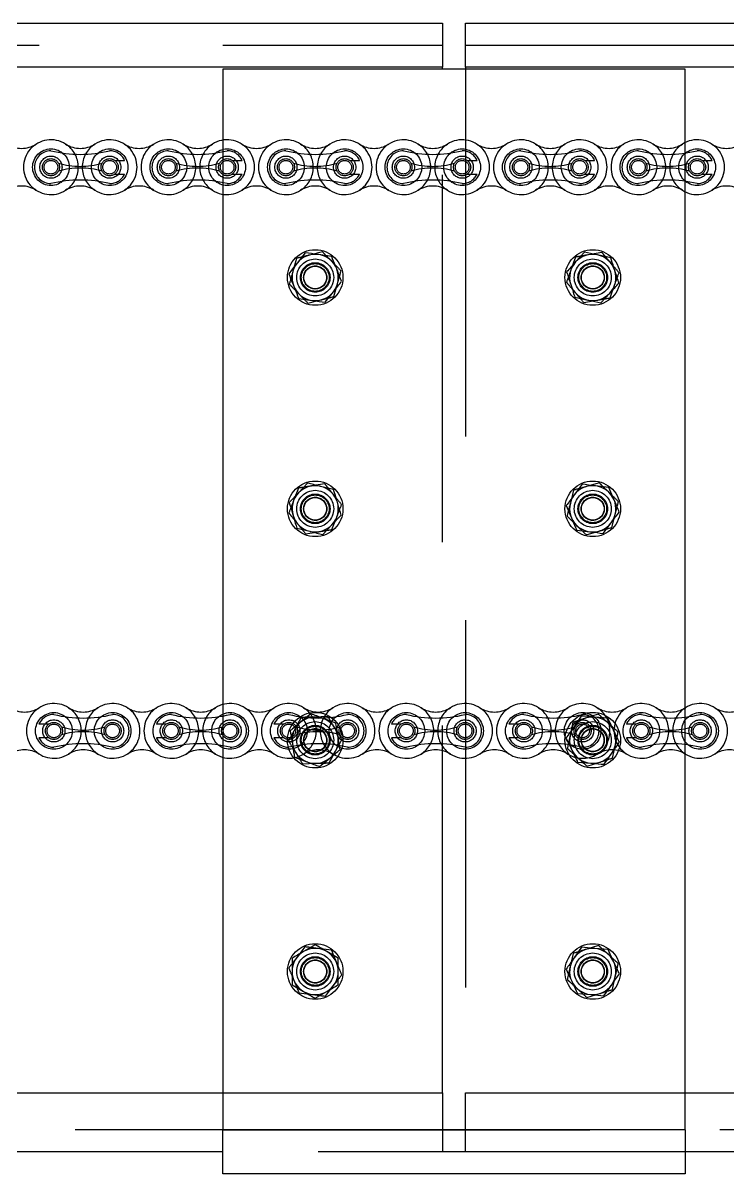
# Model space of a CAD drawing. Header units: metres. Extents: x 0 to 21025, y 0 to 14850.
# Drawn here: x 2784.9 to 2937.3, y 13037.9 to 13286.7 of the extents above; entities that cross this region are included whole.
import ezdxf

# ---------------------------------------------------------------- set-up
doc = ezdxf.new("R2010")
doc.units = ezdxf.units.M
doc.header["$LTSCALE"] = 25
doc.linetypes.add('HIDDEN2', pattern=[4.7625, 3.175, -1.5875])
doc.layers.add('SL4', color=4, linetype='Continuous')
doc.layers.add('ST1', color=7, linetype='HIDDEN2')

msp = doc.modelspace()

# ---------------------------------------------------------------- linework, layer by layer
at = {"layer": 'SL4'}
for p, q in [((2155.821, 13286.681), (2875.564, 13286.681)), ((2875.564, 13286.681), (2875.564, 13277.156)), ((2880.564, 13277.156), (2880.564, 13286.681)), ((2880.564, 13286.681), (4205.539, 13286.681)), ((2875.564, 13277.156), (2167.668, 13277.156)), ((2828.064, 13276.681), (2828.064, 13047.444)), ((2928.064, 13276.681), (2828.064, 13276.681)), ((2875.564, 13276.681), (2875.564, 13277.156)), ((2880.564, 13277.156), (2880.564, 13276.681)), ((4205.539, 13277.156), (2880.564, 13277.156)), ((2928.064, 13047.444), (2928.064, 13276.681)), ((2845.921, 13237.042), (2844.136, 13234.774)), ((2906.303, 13237.179), (2904.362, 13235.042)), ((2851.636, 13236.218), (2848.778, 13236.63)), ((2911.945, 13235.956), (2909.124, 13236.568)), ((2844.493, 13227.145), (2847.35, 13226.732)), ((2850.207, 13226.32), (2851.993, 13228.588)), ((2904.183, 13227.407), (2907.004, 13226.795)), ((2909.826, 13226.183), (2911.766, 13228.32)), ((2846.43, 13187.219), (2844.441, 13185.127)), ((2905.796, 13186.991), (2904.064, 13184.681)), ((2852.043, 13185.865), (2849.237, 13186.542)), ((2911.528, 13186.3), (2908.662, 13186.645)), ((2844.085, 13177.498), (2846.892, 13176.821)), ((2849.698, 13176.144), (2851.687, 13178.236)), ((2904.6, 13177.062), (2907.466, 13176.717)), ((2910.332, 13176.372), (2912.064, 13178.681)), ((2847.149, 13137.382), (2844.909, 13135.56)), ((2852.543, 13135.324), (2849.846, 13136.353)), ((2905.582, 13136.894), (2903.945, 13134.516)), ((2911.337, 13136.437), (2908.46, 13136.666)), ((2843.585, 13128.038), (2846.282, 13127.009)), ((2848.98, 13125.981), (2851.219, 13127.802)), ((2910.547, 13126.469), (2912.183, 13128.847)), ((2904.791, 13126.925), (2907.669, 13126.697)), ((2848.064, 13087.455), (2845.564, 13086.011)), ((2853.064, 13084.568), (2850.564, 13086.011)), ((2905.633, 13086.918), (2903.973, 13084.556)), ((2911.383, 13086.405), (2908.508, 13086.661)), ((2843.064, 13078.794), (2845.564, 13077.351)), ((2910.496, 13076.445), (2912.155, 13078.807)), ((2848.064, 13075.908), (2850.564, 13077.351)), ((2904.745, 13076.957), (2907.62, 13076.701)), ((1925.564, 13055.444), (2828.064, 13055.444)), ((2928.064, 13055.444), (4158.039, 13055.444)), ((2928.064, 13047.444), (2828.064, 13047.444)), ((2828.064, 13037.919), (2828.064, 13047.444)), ((2928.064, 13047.444), (2928.064, 13037.919)), ((2828.064, 13042.681), (2124.552, 13042.681)), ((4158.039, 13042.681), (2928.064, 13042.681)), ((2928.064, 13037.919), (2828.064, 13037.919))]:
    msp.add_line(p, q, dxfattribs=at)
for centre, start, end in [((2848.064, 13231.681), 81.78679, 141.78679), ((2908.064, 13231.681), 77.76344, 137.76344), ((2848.064, 13231.681), 141.78679, 201.78679), ((2848.064, 13231.681), 21.78679, 81.78679), ((2908.064, 13231.681), 137.76344, 197.76344), ((2908.064, 13231.681), 17.76344, 77.76344), ((2848.064, 13231.681), 321.78679, 21.78679), ((2908.064, 13231.681), 317.76344, 17.76344), ((2848.064, 13231.681), 201.78679, 261.78679), ((2908.064, 13231.681), 197.76344, 257.76344), ((2848.064, 13231.681), 261.78679, 321.78679), ((2908.064, 13231.681), 257.76344, 317.76344), ((2848.064, 13181.681), 136.43836, 196.43836), ((2848.064, 13181.681), 76.43836, 136.43836), ((2848.064, 13181.681), 16.43836, 76.43836), ((2908.064, 13181.681), 143.1301, 203.1301), ((2908.064, 13181.681), 83.1301, 143.1301), ((2908.064, 13181.681), 23.1301, 83.1301), ((2848.064, 13181.681), 316.43836, 16.43836), ((2908.064, 13181.681), 323.1301, 23.1301), ((2848.064, 13181.681), 196.43836, 256.43836), ((2908.064, 13181.681), 203.1301, 263.1301), ((2848.064, 13181.681), 256.43836, 316.43836), ((2908.064, 13181.681), 263.1301, 323.1301), ((2848.064, 13131.681), 129.1229, 189.1229), ((2848.064, 13131.681), 69.1229, 129.1229), ((2848.064, 13131.681), 9.1229, 69.1229), ((2908.064, 13131.681), 85.46481, 145.46481), ((2908.064, 13131.681), 25.46481, 85.46481), ((2848.064, 13131.681), 309.1229, 9.1229), ((2908.064, 13131.681), 145.46481, 205.46481), ((2908.064, 13131.681), 325.46481, 25.46481), ((2848.064, 13131.681), 189.1229, 249.1229), ((2848.064, 13131.681), 249.1229, 309.1229), ((2908.064, 13131.681), 205.46481, 265.46481), ((2908.064, 13131.681), 265.46481, 325.46481), ((2848.064, 13081.681), 120, 180), ((2848.064, 13081.681), 60, 120), ((2848.064, 13081.681), 0, 60), ((2908.064, 13081.681), 84.90744, 144.90744), ((2908.064, 13081.681), 24.90744, 84.90744), ((2908.064, 13081.681), 144.90744, 204.90744), ((2908.064, 13081.681), 324.90744, 24.90744), ((2848.064, 13081.681), 180, 240), ((2848.064, 13081.681), 300, 0), ((2908.064, 13081.681), 204.90744, 264.90744), ((2908.064, 13081.681), 264.90744, 324.90744), ((2848.064, 13081.681), 240, 300)]:
    msp.add_arc(centre, 5, start, end, dxfattribs=at)
for points, knots in [([(2848.778, 13236.63), (2848.711, 13236.64), (2847.746, 13236.779), (2846.8, 13236.915), (2845.921, 13237.042)], [0, 0, 0, 0, 0.07020058, 1, 1, 1, 1]), ([(2909.124, 13236.568), (2909.057, 13236.582), (2908.104, 13236.789), (2907.171, 13236.991), (2906.303, 13237.179)], [0, 0, 0, 0, 0.07020058, 1, 1, 1, 1]), ([(2844.136, 13234.774), (2844.093, 13234.72), (2843.49, 13233.954), (2842.899, 13233.204), (2842.35, 13232.506)], [0, 0, 0, 0, 0.0702006, 1, 1, 1, 1]), ([(2852.707, 13233.537), (2852.623, 13233.747), (2852.26, 13234.654), (2851.907, 13235.538), (2851.636, 13236.218)], [0, 0, 0, 0, 0.2318493, 1, 1, 1, 1]), ([(2904.362, 13235.042), (2904.316, 13234.991), (2903.661, 13234.27), (2903.019, 13233.562), (2902.422, 13232.905)], [0, 0, 0, 0, 0.0702006, 1, 1, 1, 1]), ([(2912.826, 13233.207), (2912.757, 13233.422), (2912.459, 13234.353), (2912.168, 13235.259), (2911.945, 13235.956)], [0, 0, 0, 0, 0.2318493, 1, 1, 1, 1]), ([(2842.35, 13232.506), (2842.621, 13231.827), (2842.975, 13230.943), (2843.337, 13230.036), (2843.421, 13229.825)], [0, 0, 0, 0, 0.76815073, 1, 1, 1, 1]), ([(2853.778, 13230.856), (2853.705, 13231.041), (2853.356, 13231.913), (2852.993, 13232.821), (2852.707, 13233.537)], [0, 0, 0, 0, 0.2110008, 1, 1, 1, 1]), ([(2902.422, 13232.905), (2902.645, 13232.208), (2902.935, 13231.302), (2903.233, 13230.371), (2903.303, 13230.156)], [0, 0, 0, 0, 0.7681507, 1, 1, 1, 1]), ([(2913.706, 13230.458), (2913.646, 13230.646), (2913.359, 13231.542), (2913.061, 13232.472), (2912.826, 13233.207)], [0, 0, 0, 0, 0.2110008, 1, 1, 1, 1]), ([(2843.421, 13229.825), (2843.708, 13229.109), (2844.07, 13228.202), (2844.419, 13227.329), (2844.493, 13227.145)], [0, 0, 0, 0, 0.7889992, 1, 1, 1, 1]), ([(2851.993, 13228.588), (2852.035, 13228.642), (2852.638, 13229.408), (2853.229, 13230.159), (2853.778, 13230.856)], [0, 0, 0, 0, 0.0702006, 1, 1, 1, 1]), ([(2903.303, 13230.156), (2903.538, 13229.421), (2903.836, 13228.491), (2904.123, 13227.596), (2904.183, 13227.407)], [0, 0, 0, 0, 0.78899924, 1, 1, 1, 1]), ([(2911.766, 13228.32), (2911.812, 13228.371), (2912.467, 13229.093), (2913.109, 13229.8), (2913.706, 13230.458)], [0, 0, 0, 0, 0.07020058, 1, 1, 1, 1]), ([(2847.35, 13226.732), (2847.418, 13226.723), (2848.382, 13226.583), (2849.328, 13226.447), (2850.207, 13226.32)], [0, 0, 0, 0, 0.0702006, 1, 1, 1, 1]), ([(2907.004, 13226.795), (2907.071, 13226.78), (2908.024, 13226.574), (2908.958, 13226.371), (2909.826, 13226.183)], [0, 0, 0, 0, 0.0702006, 1, 1, 1, 1]), ([(2849.237, 13186.542), (2849.17, 13186.558), (2848.222, 13186.786), (2847.294, 13187.01), (2846.43, 13187.219)], [0, 0, 0, 0, 0.0702006, 1, 1, 1, 1]), ([(2908.662, 13186.645), (2908.594, 13186.653), (2907.626, 13186.77), (2906.678, 13186.884), (2905.796, 13186.991)], [0, 0, 0, 0, 0.0702006, 1, 1, 1, 1]), ([(2844.441, 13185.127), (2844.394, 13185.077), (2843.722, 13184.371), (2843.064, 13183.679), (2842.452, 13183.035)], [0, 0, 0, 0, 0.0702006, 1, 1, 1, 1]), ([(2852.86, 13183.096), (2852.796, 13183.313), (2852.519, 13184.25), (2852.25, 13185.163), (2852.043, 13185.865)], [0, 0, 0, 0, 0.23184927, 1, 1, 1, 1]), ([(2904.064, 13184.681), (2904.023, 13184.626), (2903.438, 13183.847), (2902.865, 13183.082), (2902.332, 13182.372)], [0, 0, 0, 0, 0.0702006, 1, 1, 1, 1]), ([(2912.662, 13183.645), (2912.573, 13183.854), (2912.19, 13184.752), (2911.816, 13185.627), (2911.528, 13186.3)], [0, 0, 0, 0, 0.2318493, 1, 1, 1, 1]), ([(2842.452, 13183.035), (2842.659, 13182.334), (2842.928, 13181.42), (2843.204, 13180.483), (2843.269, 13180.266)], [0, 0, 0, 0, 0.7681507, 1, 1, 1, 1]), ([(2853.677, 13180.327), (2853.621, 13180.518), (2853.355, 13181.419), (2853.078, 13182.357), (2852.86, 13183.096)], [0, 0, 0, 0, 0.2110008, 1, 1, 1, 1]), ([(2902.332, 13182.372), (2902.619, 13181.699), (2902.993, 13180.824), (2903.377, 13179.925), (2903.466, 13179.717)], [0, 0, 0, 0, 0.7681507, 1, 1, 1, 1]), ([(2913.796, 13180.991), (2913.718, 13181.173), (2913.349, 13182.037), (2912.965, 13182.936), (2912.662, 13183.645)], [0, 0, 0, 0, 0.21100076, 1, 1, 1, 1]), ([(2843.269, 13180.266), (2843.487, 13179.527), (2843.763, 13178.589), (2844.029, 13177.688), (2844.085, 13177.498)], [0, 0, 0, 0, 0.7889992, 1, 1, 1, 1]), ([(2851.687, 13178.236), (2851.734, 13178.285), (2852.406, 13178.992), (2853.065, 13179.684), (2853.677, 13180.327)], [0, 0, 0, 0, 0.0702006, 1, 1, 1, 1]), ([(2903.466, 13179.717), (2903.769, 13179.008), (2904.153, 13178.109), (2904.522, 13177.245), (2904.6, 13177.062)], [0, 0, 0, 0, 0.7889992, 1, 1, 1, 1]), ([(2912.064, 13178.681), (2912.105, 13178.736), (2912.69, 13179.516), (2913.263, 13180.28), (2913.796, 13180.991)], [0, 0, 0, 0, 0.0702006, 1, 1, 1, 1]), ([(2846.892, 13176.821), (2846.958, 13176.805), (2847.906, 13176.576), (2848.835, 13176.352), (2849.698, 13176.144)], [0, 0, 0, 0, 0.07020058, 1, 1, 1, 1]), ([(2907.466, 13176.717), (2907.534, 13176.709), (2908.502, 13176.592), (2909.45, 13176.478), (2910.332, 13176.372)], [0, 0, 0, 0, 0.07020058, 1, 1, 1, 1]), ([(2849.846, 13136.353), (2849.782, 13136.377), (2848.871, 13136.725), (2847.979, 13137.065), (2847.149, 13137.382)], [0, 0, 0, 0, 0.0702006, 1, 1, 1, 1]), ([(2844.909, 13135.56), (2844.856, 13135.517), (2844.1, 13134.902), (2843.359, 13134.299), (2842.67, 13133.739)], [0, 0, 0, 0, 0.0702006, 1, 1, 1, 1]), ([(2853.001, 13132.474), (2852.965, 13132.698), (2852.81, 13133.662), (2852.659, 13134.602), (2852.543, 13135.324)], [0, 0, 0, 0, 0.2318493, 1, 1, 1, 1]), ([(2908.46, 13136.666), (2908.391, 13136.671), (2907.42, 13136.748), (2906.467, 13136.824), (2905.582, 13136.894)], [0, 0, 0, 0, 0.0702006, 1, 1, 1, 1]), ([(2912.578, 13133.831), (2912.481, 13134.035), (2912.061, 13134.917), (2911.652, 13135.777), (2911.337, 13136.437)], [0, 0, 0, 0, 0.23184927, 1, 1, 1, 1]), ([(2842.67, 13133.739), (2842.786, 13133.017), (2842.937, 13132.076), (2843.091, 13131.112), (2843.127, 13130.888)], [0, 0, 0, 0, 0.7681507, 1, 1, 1, 1]), ([(2853.459, 13129.624), (2853.427, 13129.82), (2853.278, 13130.748), (2853.123, 13131.713), (2853.001, 13132.474)], [0, 0, 0, 0, 0.2110008, 1, 1, 1, 1]), ([(2903.945, 13134.516), (2903.906, 13134.459), (2903.354, 13133.656), (2902.812, 13132.869), (2902.309, 13132.138)], [0, 0, 0, 0, 0.0702006, 1, 1, 1, 1]), ([(2913.82, 13131.225), (2913.734, 13131.404), (2913.33, 13132.252), (2912.91, 13133.135), (2912.578, 13133.831)], [0, 0, 0, 0, 0.2110008, 1, 1, 1, 1]), ([(2843.127, 13130.888), (2843.25, 13130.127), (2843.405, 13129.162), (2843.554, 13128.234), (2843.585, 13128.038)], [0, 0, 0, 0, 0.7889992, 1, 1, 1, 1]), ([(2902.309, 13132.138), (2902.623, 13131.477), (2903.033, 13130.618), (2903.453, 13129.736), (2903.55, 13129.531)], [0, 0, 0, 0, 0.7681507, 1, 1, 1, 1]), ([(2912.183, 13128.847), (2912.222, 13128.903), (2912.774, 13129.706), (2913.316, 13130.493), (2913.82, 13131.225)], [0, 0, 0, 0, 0.0702006, 1, 1, 1, 1]), ([(2851.219, 13127.802), (2851.272, 13127.845), (2852.028, 13128.461), (2852.77, 13129.063), (2853.459, 13129.624)], [0, 0, 0, 0, 0.0702006, 1, 1, 1, 1]), ([(2903.55, 13129.531), (2903.881, 13128.835), (2904.302, 13127.953), (2904.706, 13127.104), (2904.791, 13126.925)], [0, 0, 0, 0, 0.7889992, 1, 1, 1, 1]), ([(2846.282, 13127.009), (2846.346, 13126.985), (2847.257, 13126.638), (2848.15, 13126.297), (2848.98, 13125.981)], [0, 0, 0, 0, 0.07020058, 1, 1, 1, 1]), ([(2907.669, 13126.697), (2907.737, 13126.691), (2908.709, 13126.614), (2909.661, 13126.539), (2910.547, 13126.469)], [0, 0, 0, 0, 0.07020058, 1, 1, 1, 1]), ([(2850.564, 13086.011), (2850.505, 13086.046), (2849.661, 13086.533), (2848.833, 13087.011), (2848.064, 13087.455)], [0, 0, 0, 0, 0.07020058, 1, 1, 1, 1]), ([(2845.564, 13086.011), (2845.505, 13085.977), (2844.661, 13085.49), (2843.833, 13085.012), (2843.064, 13084.568)], [0, 0, 0, 0, 0.0702006, 1, 1, 1, 1]), ([(2908.508, 13086.661), (2908.44, 13086.668), (2907.469, 13086.754), (2906.517, 13086.839), (2905.633, 13086.918)], [0, 0, 0, 0, 0.0702006, 1, 1, 1, 1]), ([(2912.599, 13083.787), (2912.504, 13083.992), (2912.092, 13084.878), (2911.691, 13085.742), (2911.383, 13086.405)], [0, 0, 0, 0, 0.2318493, 1, 1, 1, 1]), ([(2843.064, 13084.568), (2843.064, 13083.837), (2843.064, 13082.884), (2843.064, 13081.908), (2843.064, 13081.681)], [0, 0, 0, 0, 0.7681507, 1, 1, 1, 1]), ([(2853.064, 13081.681), (2853.064, 13081.908), (2853.064, 13082.884), (2853.064, 13083.837), (2853.064, 13084.568)], [0, 0, 0, 0, 0.2318493, 1, 1, 1, 1]), ([(2903.973, 13084.556), (2903.934, 13084.5), (2903.373, 13083.702), (2902.824, 13082.92), (2902.313, 13082.194)], [0, 0, 0, 0, 0.0702006, 1, 1, 1, 1]), ([(2913.815, 13081.169), (2913.731, 13081.349), (2913.335, 13082.201), (2912.924, 13083.088), (2912.599, 13083.787)], [0, 0, 0, 0, 0.21100076, 1, 1, 1, 1]), ([(2843.064, 13081.681), (2843.064, 13080.91), (2843.064, 13079.933), (2843.064, 13078.993), (2843.064, 13078.794)], [0, 0, 0, 0, 0.78899924, 1, 1, 1, 1]), ([(2853.064, 13078.794), (2853.064, 13078.993), (2853.064, 13079.933), (2853.064, 13080.91), (2853.064, 13081.681)], [0, 0, 0, 0, 0.2110008, 1, 1, 1, 1]), ([(2902.313, 13082.194), (2902.621, 13081.53), (2903.022, 13080.667), (2903.434, 13079.781), (2903.529, 13079.575)], [0, 0, 0, 0, 0.7681507, 1, 1, 1, 1]), ([(2912.155, 13078.807), (2912.195, 13078.863), (2912.755, 13079.66), (2913.304, 13080.442), (2913.815, 13081.169)], [0, 0, 0, 0, 0.0702006, 1, 1, 1, 1]), ([(2850.564, 13077.351), (2850.623, 13077.385), (2851.468, 13077.873), (2852.295, 13078.35), (2853.064, 13078.794)], [0, 0, 0, 0, 0.0702006, 1, 1, 1, 1]), ([(2903.529, 13079.575), (2903.854, 13078.876), (2904.266, 13077.99), (2904.661, 13077.137), (2904.745, 13076.957)], [0, 0, 0, 0, 0.7889992, 1, 1, 1, 1]), ([(2845.564, 13077.351), (2845.623, 13077.317), (2846.468, 13076.829), (2847.295, 13076.352), (2848.064, 13075.908)], [0, 0, 0, 0, 0.0702006, 1, 1, 1, 1]), ([(2907.62, 13076.701), (2907.688, 13076.695), (2908.659, 13076.608), (2909.611, 13076.524), (2910.496, 13076.445)], [0, 0, 0, 0, 0.0702006, 1, 1, 1, 1])]:
    msp.add_open_spline(points, degree=3, knots=knots, dxfattribs=at)
at = {"layer": 'ST1'}
for p, q in [((1875.564, 13281.919), (2875.564, 13281.919)), ((2880.564, 13281.919), (4205.539, 13281.919)), ((2875.564, 13277.156), (1875.564, 13277.156)), ((2875.564, 13055.444), (2875.564, 13276.681)), ((4205.539, 13277.156), (2880.564, 13277.156)), ((2880.564, 13276.681), (2880.564, 13055.444)), ((2804.737, 13256.997), (2806.861, 13256.997)), ((2830.137, 13256.997), (2832.261, 13256.997)), ((2855.537, 13256.997), (2857.661, 13256.997)), ((2880.937, 13256.997), (2883.061, 13256.997)), ((2906.337, 13256.997), (2908.461, 13256.997)), ((2931.737, 13256.997), (2933.861, 13256.997)), ((2804.737, 13254.045), (2806.861, 13254.045)), ((2830.137, 13254.045), (2832.261, 13254.045)), ((2855.537, 13254.045), (2857.661, 13254.045)), ((2880.937, 13254.045), (2883.061, 13254.045)), ((2906.337, 13254.045), (2908.461, 13254.045)), ((2931.737, 13254.045), (2933.861, 13254.045)), ((2849.626, 13237.24), (2846.828, 13236.526)), ((2910.012, 13237.116), (2907.171, 13236.601)), ((2844.031, 13235.813), (2843.25, 13233.033)), ((2904.331, 13236.085), (2903.357, 13233.368)), ((2852.097, 13227.55), (2852.878, 13230.329)), ((2911.797, 13227.277), (2912.771, 13229.995)), ((2846.503, 13226.123), (2849.3, 13226.836)), ((2906.117, 13226.246), (2908.957, 13226.762)), ((2850.137, 13187.07), (2847.285, 13186.62)), ((2909.495, 13187.275), (2906.715, 13186.496)), ((2844.434, 13186.171), (2843.397, 13183.476)), ((2903.935, 13185.717), (2903.22, 13182.92)), ((2851.694, 13177.192), (2852.731, 13179.886)), ((2912.193, 13177.645), (2912.908, 13180.442)), ((2845.991, 13176.293), (2848.843, 13176.742)), ((2906.633, 13176.088), (2909.413, 13176.867)), ((2909.266, 13137.328), (2906.52, 13136.437)), ((2790.462, 13135.162), (2788.339, 13135.162)), ((2815.862, 13135.162), (2813.739, 13135.162)), ((2841.262, 13135.162), (2839.139, 13135.162)), ((2845.035, 13136.596), (2843.664, 13134.056)), ((2850.806, 13136.762), (2847.921, 13136.679)), ((2866.662, 13135.162), (2864.539, 13135.162)), ((2892.062, 13135.162), (2889.939, 13135.162)), ((2903.774, 13135.545), (2903.174, 13132.722)), ((2917.462, 13135.162), (2915.338, 13135.162)), ((2790.462, 13132.21), (2788.339, 13132.21)), ((2815.862, 13132.21), (2813.739, 13132.21)), ((2841.262, 13132.21), (2839.139, 13132.21)), ((2866.662, 13132.21), (2864.539, 13132.21)), ((2892.062, 13132.21), (2889.939, 13132.21)), ((2917.462, 13132.21), (2915.338, 13132.21)), ((2912.354, 13127.817), (2912.955, 13130.641)), ((2851.093, 13126.766), (2852.464, 13129.307)), ((2845.322, 13126.6), (2848.208, 13126.683)), ((2906.863, 13126.034), (2909.608, 13126.926)), ((2845.853, 13087.014), (2844.096, 13084.723)), ((2851.577, 13086.263), (2848.715, 13086.639)), ((2903.812, 13085.587), (2903.184, 13082.769)), ((2909.321, 13087.316), (2906.566, 13086.452)), ((2912.316, 13077.775), (2912.944, 13080.593)), ((2850.276, 13076.348), (2852.032, 13078.639)), ((2844.551, 13077.099), (2847.413, 13076.724)), ((2906.808, 13076.046), (2909.562, 13076.911)), ((1875.564, 13055.444), (2875.564, 13055.444)), ((2828.064, 13055.444), (2875.564, 13055.444)), ((2875.564, 13055.444), (2875.564, 13042.681)), ((2880.564, 13055.444), (4205.539, 13055.444)), ((2880.564, 13042.681), (2880.564, 13055.444)), ((2880.564, 13055.444), (2928.064, 13055.444)), ((2875.564, 13047.444), (1875.564, 13047.444)), ((2828.064, 13047.444), (2928.064, 13047.444)), ((2880.564, 13047.444), (2875.564, 13047.444)), ((4205.539, 13047.444), (2880.564, 13047.444)), ((2928.064, 13042.681), (2828.064, 13042.681))]:
    msp.add_line(p, q, dxfattribs=at)
for centre, radius in [((2790.93, 13255.521), 3.96), ((2803.63, 13255.521), 3.96), ((2816.33, 13255.521), 3.96), ((2829.03, 13255.521), 3.96), ((2841.73, 13255.521), 3.96), ((2854.43, 13255.521), 3.96), ((2867.13, 13255.521), 3.96), ((2879.83, 13255.521), 3.96), ((2892.53, 13255.521), 3.96), ((2905.23, 13255.521), 3.96), ((2917.93, 13255.521), 3.96), ((2930.63, 13255.521), 3.96), ((2790.93, 13255.521), 2.398), ((2790.93, 13255.521), 1.845), ((2790.93, 13255.521), 1.476), ((2803.63, 13255.521), 2.398), ((2803.63, 13255.521), 1.845), ((2803.63, 13255.521), 1.476), ((2816.33, 13255.521), 2.398), ((2816.33, 13255.521), 1.845), ((2816.33, 13255.521), 1.476), ((2829.03, 13255.521), 2.398), ((2829.03, 13255.521), 1.845), ((2829.03, 13255.521), 1.476), ((2841.73, 13255.521), 2.399), ((2841.73, 13255.521), 1.845), ((2841.73, 13255.521), 1.476), ((2854.43, 13255.521), 2.399), ((2854.43, 13255.521), 1.845), ((2854.43, 13255.521), 1.476), ((2867.13, 13255.521), 2.398), ((2867.13, 13255.521), 1.845), ((2867.13, 13255.521), 1.476), ((2879.83, 13255.521), 2.398), ((2879.83, 13255.521), 1.845), ((2879.83, 13255.521), 1.476), ((2892.53, 13255.521), 2.398), ((2892.53, 13255.521), 1.845), ((2892.53, 13255.521), 1.476), ((2905.23, 13255.521), 2.398), ((2905.23, 13255.521), 1.845), ((2905.23, 13255.521), 1.476), ((2917.93, 13255.521), 2.398), ((2917.93, 13255.521), 1.845), ((2917.93, 13255.521), 1.476), ((2930.63, 13255.521), 2.398), ((2930.63, 13255.521), 1.845), ((2930.63, 13255.521), 1.476), ((2848.064, 13231.681), 6), ((2908.064, 13231.681), 6), ((2848.064, 13231.681), 4), ((2848.064, 13231.681), 3.2), ((2848.064, 13231.681), 3), ((2848.064, 13231.681), 2.5), ((2908.064, 13231.681), 4), ((2908.064, 13231.681), 3.2), ((2908.064, 13231.681), 3), ((2908.064, 13231.681), 2.5), ((2848.064, 13231.681), 2.446), ((2908.064, 13231.681), 2.446), ((2848.064, 13181.681), 6), ((2908.064, 13181.681), 6), ((2848.064, 13181.681), 4), ((2848.064, 13181.681), 3.2), ((2848.064, 13181.681), 3), ((2908.064, 13181.681), 4), ((2908.064, 13181.681), 3.2), ((2908.064, 13181.681), 3), ((2848.064, 13181.681), 2.5), ((2848.064, 13181.681), 2.446), ((2908.064, 13181.681), 2.5), ((2908.064, 13181.681), 2.446), ((2791.569, 13133.686), 3.96), ((2804.269, 13133.686), 3.96), ((2816.969, 13133.686), 3.96), ((2829.669, 13133.686), 3.96), ((2842.369, 13133.686), 3.96), ((2848.064, 13131.681), 6), ((2855.069, 13133.686), 3.96), ((2867.769, 13133.686), 3.96), ((2880.469, 13133.686), 3.96), ((2893.169, 13133.686), 3.96), ((2905.869, 13133.686), 3.96), ((2908.064, 13131.681), 6), ((2918.569, 13133.686), 3.96), ((2931.269, 13133.686), 3.96), ((2791.569, 13133.686), 2.399), ((2791.569, 13133.686), 1.845), ((2791.569, 13133.686), 1.476), ((2804.269, 13133.686), 2.399), ((2804.269, 13133.686), 1.845), ((2804.269, 13133.686), 1.476), ((2816.969, 13133.686), 2.398), ((2816.969, 13133.686), 1.845), ((2816.969, 13133.686), 1.476), ((2829.669, 13133.686), 2.399), ((2829.669, 13133.686), 1.845), ((2829.669, 13133.686), 1.476), ((2842.369, 13133.686), 2.398), ((2842.369, 13133.686), 1.845), ((2842.369, 13133.686), 1.476), ((2848.064, 13131.681), 4), ((2848.064, 13131.681), 3.2), ((2848.064, 13131.681), 3), ((2855.069, 13133.686), 2.398), ((2855.069, 13133.686), 1.845), ((2855.069, 13133.686), 1.476), ((2867.769, 13133.686), 2.398), ((2867.769, 13133.686), 1.845), ((2867.769, 13133.686), 1.476), ((2880.469, 13133.686), 2.398), ((2880.469, 13133.686), 1.845), ((2880.469, 13133.686), 1.476), ((2893.169, 13133.686), 2.398), ((2893.169, 13133.686), 1.845), ((2893.169, 13133.686), 1.476), ((2905.869, 13133.686), 2.398), ((2905.869, 13133.686), 1.845), ((2908.064, 13131.681), 4), ((2905.869, 13133.686), 1.476), ((2908.064, 13131.681), 3.2), ((2908.064, 13131.681), 3), ((2918.569, 13133.686), 2.399), ((2918.569, 13133.686), 1.845), ((2918.569, 13133.686), 1.476), ((2931.269, 13133.686), 2.399), ((2931.269, 13133.686), 1.845), ((2931.269, 13133.686), 1.476), ((2848.064, 13131.681), 2.5), ((2848.064, 13131.681), 2.446), ((2908.064, 13131.681), 2.5), ((2908.064, 13131.681), 2.445), ((2848.064, 13081.681), 6), ((2908.064, 13081.681), 6), ((2848.064, 13081.681), 4), ((2908.064, 13081.681), 4), ((2848.064, 13081.681), 3.2), ((2848.064, 13081.681), 3), ((2848.064, 13081.681), 2.5), ((2848.064, 13081.681), 2.445), ((2908.064, 13081.681), 3.2), ((2908.064, 13081.681), 3), ((2908.064, 13081.681), 2.5), ((2908.064, 13081.681), 2.446)]:
    msp.add_circle(centre, radius, dxfattribs=at)
for centre, radius, start, end in [((2784.58, 13265.514), 5.92, 237.56669, 302.43331), ((2790.93, 13255.521), 5.92, 57.56669, 302.43331), ((2790.93, 13255.521), 3.552, 90, 270), ((2797.28, 13284.618), 26.322, 256.04015, 283.95985), ((2797.28, 13265.514), 5.92, 237.56669, 302.43331), ((2790.93, 13255.521), 5.92, 302.43324, 57.56676), ((2803.63, 13255.521), 5.92, 122.43324, 237.56676), ((2803.63, 13255.521), 5.92, 237.56669, 122.43331), ((2803.63, 13255.521), 3.552, 24.55336, 90), ((2809.98, 13265.514), 5.92, 237.56669, 302.43331), ((2816.33, 13255.521), 5.92, 57.56669, 302.43331), ((2816.33, 13255.521), 3.552, 90, 270), ((2822.68, 13284.618), 26.322, 256.04015, 283.95985), ((2822.68, 13265.514), 5.92, 237.56669, 302.43331), ((2816.33, 13255.521), 5.92, 302.43324, 57.56676), ((2829.03, 13255.521), 5.92, 122.43324, 237.56676), ((2829.03, 13255.521), 5.92, 237.56669, 122.43331), ((2829.03, 13255.521), 3.552, 24.55336, 90), ((2835.38, 13265.514), 5.92, 237.56669, 302.43331), ((2841.73, 13255.521), 5.92, 57.56669, 302.43331), ((2841.73, 13255.521), 3.552, 90, 270), ((2848.08, 13284.618), 26.322, 256.04015, 283.95985), ((2848.08, 13265.514), 5.92, 237.56669, 302.43331), ((2841.73, 13255.521), 5.92, 302.43324, 57.56676), ((2854.43, 13255.521), 5.92, 122.43324, 237.56676), ((2854.43, 13255.521), 5.92, 237.56669, 122.43331), ((2854.43, 13255.521), 3.552, 24.55336, 90), ((2860.78, 13265.514), 5.92, 237.56669, 302.43331), ((2867.13, 13255.521), 5.92, 57.56669, 302.43331), ((2867.13, 13255.521), 3.552, 90, 270), ((2873.48, 13284.618), 26.322, 256.04015, 283.95985), ((2873.48, 13265.514), 5.92, 237.56669, 302.43331), ((2867.13, 13255.521), 5.92, 302.43324, 57.56676), ((2879.83, 13255.521), 5.92, 122.43324, 237.56676), ((2879.83, 13255.521), 5.92, 237.56669, 122.43331), ((2879.83, 13255.521), 3.552, 24.55336, 90), ((2886.18, 13265.514), 5.92, 237.56669, 302.43331), ((2892.53, 13255.521), 5.92, 57.56669, 302.43331), ((2892.53, 13255.521), 3.552, 90, 270), ((2898.88, 13284.618), 26.322, 256.04015, 283.95985), ((2898.88, 13265.514), 5.92, 237.56669, 302.43331), ((2892.53, 13255.521), 5.92, 302.43324, 57.56676), ((2905.23, 13255.521), 5.92, 122.43324, 237.56676), ((2905.23, 13255.521), 5.92, 237.56669, 122.43331), ((2905.23, 13255.521), 3.552, 24.55336, 90), ((2911.58, 13265.514), 5.92, 237.56669, 302.43331), ((2917.93, 13255.521), 5.92, 57.56669, 302.43331), ((2917.93, 13255.521), 3.552, 90, 270), ((2924.28, 13284.618), 26.322, 256.04015, 283.95985), ((2924.28, 13265.514), 5.92, 237.56669, 302.43331), ((2917.93, 13255.521), 5.92, 302.43324, 57.56676), ((2930.63, 13255.521), 5.92, 122.43324, 237.56676), ((2930.63, 13255.521), 5.92, 237.56669, 122.43331), ((2930.63, 13255.521), 3.552, 24.55336, 90), ((2936.98, 13265.514), 5.92, 237.56669, 302.43331), ((2797.28, 13271.874), 16.175, 252.993, 287.007), ((2797.28, 13239.169), 16.175, 72.993, 107.007), ((2822.68, 13271.874), 16.175, 252.993, 287.007), ((2822.68, 13239.169), 16.175, 72.993, 107.007), ((2848.08, 13271.874), 16.175, 252.993, 287.007), ((2848.08, 13239.169), 16.175, 72.993, 107.007), ((2873.48, 13271.874), 16.175, 252.993, 287.007), ((2873.48, 13239.169), 16.175, 72.993, 107.007), ((2898.88, 13271.874), 16.175, 252.993, 287.007), ((2898.88, 13239.169), 16.175, 72.993, 107.007), ((2924.28, 13271.874), 16.175, 252.993, 287.007), ((2924.28, 13239.169), 16.175, 72.993, 107.007), ((2797.28, 13226.424), 26.322, 76.04015, 103.95985), ((2803.63, 13255.521), 3.552, 270, 335.44664), ((2822.68, 13226.424), 26.322, 76.04015, 103.95985), ((2829.03, 13255.521), 3.552, 270, 335.44664), ((2848.08, 13226.424), 26.322, 76.04015, 103.95985), ((2854.43, 13255.521), 3.552, 270, 335.44664), ((2873.48, 13226.424), 26.322, 76.04015, 103.95985), ((2879.83, 13255.521), 3.552, 270, 335.44664), ((2898.88, 13226.424), 26.322, 76.04015, 103.95985), ((2905.23, 13255.521), 3.552, 270, 335.44664), ((2924.28, 13226.424), 26.322, 76.04015, 103.95985), ((2930.63, 13255.521), 3.552, 270, 335.44664), ((2784.58, 13245.528), 5.92, 57.56669, 122.43331), ((2797.28, 13245.528), 5.92, 57.56669, 122.43331), ((2809.98, 13245.528), 5.92, 57.56669, 122.43331), ((2822.68, 13245.528), 5.92, 57.56669, 122.43331), ((2835.38, 13245.528), 5.92, 57.56669, 122.43331), ((2848.08, 13245.528), 5.92, 57.56669, 122.43331), ((2860.78, 13245.528), 5.92, 57.56669, 122.43331), ((2873.48, 13245.528), 5.92, 57.56669, 122.43331), ((2886.18, 13245.528), 5.92, 57.56669, 122.43331), ((2898.88, 13245.528), 5.92, 57.56669, 122.43331), ((2911.58, 13245.528), 5.92, 57.56669, 122.43331), ((2924.28, 13245.528), 5.92, 57.56669, 122.43331), ((2936.98, 13245.528), 5.92, 57.56669, 122.43331), ((2785.219, 13143.679), 5.92, 237.56669, 302.43331), ((2791.569, 13133.686), 5.92, 57.56669, 302.43331), ((2791.569, 13133.686), 3.552, 90, 155.44664), ((2797.919, 13162.783), 26.322, 256.04015, 283.95985), ((2797.919, 13143.679), 5.92, 237.56669, 302.43331), ((2791.569, 13133.686), 5.92, 302.43324, 57.56676), ((2804.269, 13133.686), 5.92, 122.43324, 237.56676), ((2804.269, 13133.686), 5.92, 237.56669, 122.43331), ((2804.269, 13133.686), 3.552, 270, 90), ((2810.619, 13143.679), 5.92, 237.56669, 302.43331), ((2816.969, 13133.686), 5.92, 57.56669, 302.43331), ((2816.969, 13133.686), 3.552, 90, 155.44664), ((2823.319, 13162.783), 26.322, 256.04015, 283.95985), ((2823.319, 13143.679), 5.92, 237.56669, 302.43331), ((2816.969, 13133.686), 5.92, 302.43324, 57.56676), ((2829.669, 13133.686), 5.92, 122.43324, 237.56676), ((2829.669, 13133.686), 5.92, 237.56669, 122.43331), ((2829.669, 13133.686), 3.552, 270, 90), ((2836.019, 13143.679), 5.92, 237.56669, 302.43331), ((2842.369, 13133.686), 5.92, 57.56669, 302.43331), ((2842.369, 13133.686), 3.552, 90, 155.44664), ((2848.719, 13162.783), 26.322, 256.04015, 283.95985), ((2848.719, 13143.679), 5.92, 237.56669, 302.43331), ((2842.369, 13133.686), 5.92, 302.43328, 57.56676), ((2855.069, 13133.686), 5.92, 122.43324, 237.56676), ((2855.069, 13133.686), 5.92, 237.56669, 122.43331), ((2855.069, 13133.686), 3.552, 270, 90), ((2861.419, 13143.679), 5.92, 237.56669, 302.43331), ((2867.769, 13133.686), 5.92, 57.56669, 302.43331), ((2867.769, 13133.686), 3.552, 90, 155.44664), ((2874.119, 13162.783), 26.322, 256.04015, 283.95985), ((2874.119, 13143.679), 5.92, 237.56669, 302.43331), ((2867.769, 13133.686), 5.92, 302.43328, 57.56676), ((2880.469, 13133.686), 5.92, 122.43324, 237.56676), ((2880.469, 13133.686), 5.92, 237.56669, 122.43331), ((2880.469, 13133.686), 3.552, 270, 90), ((2886.819, 13143.679), 5.92, 237.56669, 302.43331), ((2893.169, 13133.686), 5.92, 57.56669, 302.43331), ((2893.169, 13133.686), 3.552, 90, 155.44664), ((2899.519, 13162.783), 26.322, 256.04015, 283.95985), ((2899.519, 13143.679), 5.92, 237.56669, 302.43331), ((2893.169, 13133.686), 5.92, 302.43324, 57.56676), ((2905.869, 13133.686), 5.92, 122.43324, 237.56672), ((2905.869, 13133.686), 5.92, 326.25972, 122.43331), ((2905.869, 13133.686), 3.552, 270, 90), ((2912.219, 13143.679), 5.92, 237.56669, 302.43331), ((2918.569, 13133.686), 5.92, 57.56669, 302.43331), ((2918.569, 13133.686), 3.552, 90, 155.44664), ((2924.919, 13162.783), 26.322, 256.04015, 283.95985), ((2924.919, 13143.679), 5.92, 237.56669, 302.43331), ((2918.569, 13133.686), 5.92, 302.43324, 57.56676), ((2931.269, 13133.686), 5.92, 122.43324, 237.56676), ((2931.269, 13133.686), 5.92, 237.56669, 122.43331), ((2931.269, 13133.686), 3.552, 270, 90), ((2937.619, 13143.679), 5.92, 237.56669, 302.43331), ((2791.569, 13133.686), 3.552, 204.55336, 270), ((2797.919, 13150.039), 16.175, 252.993, 287.007), ((2797.919, 13117.334), 16.175, 72.993, 107.007), ((2816.969, 13133.686), 3.552, 204.55336, 270), ((2823.319, 13150.039), 16.175, 252.993, 287.007), ((2823.319, 13117.334), 16.175, 72.993, 107.007), ((2842.369, 13133.686), 3.552, 204.55336, 270), ((2848.719, 13150.039), 16.175, 252.993, 287.007), ((2848.719, 13117.334), 16.175, 72.993, 107.007), ((2867.769, 13133.686), 3.552, 204.55336, 270), ((2874.119, 13150.039), 16.175, 252.993, 287.007), ((2874.119, 13117.334), 16.175, 72.993, 107.007), ((2893.169, 13133.686), 3.552, 204.55336, 270), ((2899.519, 13150.039), 16.175, 252.993, 287.007), ((2899.519, 13117.334), 16.175, 72.993, 107.007), ((2918.569, 13133.686), 3.552, 204.55336, 270), ((2924.919, 13150.039), 16.175, 252.993, 287.007), ((2924.919, 13117.334), 16.175, 72.993, 107.007), ((2797.919, 13104.589), 26.322, 76.04015, 103.95985), ((2823.319, 13104.589), 26.322, 76.04015, 103.95985), ((2848.719, 13104.589), 26.322, 76.04015, 103.95985), ((2874.119, 13104.589), 26.322, 76.04015, 103.95985), ((2899.519, 13104.589), 26.322, 76.04015, 103.95985), ((2924.919, 13104.589), 26.322, 76.04015, 103.95985), ((2785.219, 13123.693), 5.92, 57.56669, 122.43331), ((2797.919, 13123.693), 5.92, 57.56669, 122.43331), ((2810.619, 13123.693), 5.92, 57.56669, 122.43331), ((2823.319, 13123.693), 5.92, 57.56669, 122.43331), ((2836.019, 13123.693), 5.92, 57.56669, 122.43331), ((2848.719, 13123.693), 5.92, 57.56669, 122.43331), ((2861.419, 13123.693), 5.92, 57.56669, 122.43331), ((2874.119, 13123.693), 5.92, 57.56669, 122.43331), ((2886.819, 13123.693), 5.92, 57.56669, 122.43331), ((2899.519, 13123.693), 5.92, 57.56669, 122.43331), ((2905.869, 13133.686), 5.92, 237.56669, 306.40672), ((2912.219, 13123.693), 5.92, 57.56669, 122.43331), ((2924.919, 13123.693), 5.92, 57.56669, 122.43331), ((2937.619, 13123.693), 5.92, 57.56669, 122.43331)]:
    msp.add_arc(centre, radius, start, end, dxfattribs=at)
for points, knots in [([(2849.626, 13237.24), (2849.795, 13237.066), (2850.452, 13236.393), (2851.135, 13235.693), (2851.642, 13235.174)], [0, 0, 0, 0, 0.2575513, 1, 1, 1, 1]), ([(2910.012, 13237.116), (2910.168, 13236.931), (2910.777, 13236.214), (2911.409, 13235.468), (2911.878, 13234.914)], [0, 0, 0, 0, 0.2575513, 1, 1, 1, 1]), ([(2846.828, 13236.526), (2846.762, 13236.509), (2845.817, 13236.268), (2844.892, 13236.032), (2844.031, 13235.813)], [0, 0, 0, 0, 0.0702006, 1, 1, 1, 1]), ([(2851.642, 13235.174), (2851.825, 13234.986), (2852.508, 13234.287), (2853.172, 13233.606), (2853.659, 13233.108)], [0, 0, 0, 0, 0.2686336, 1, 1, 1, 1]), ([(2907.171, 13236.601), (2907.104, 13236.589), (2906.145, 13236.415), (2905.205, 13236.244), (2904.331, 13236.085)], [0, 0, 0, 0, 0.07020058, 1, 1, 1, 1]), ([(2911.878, 13234.914), (2912.048, 13234.714), (2912.68, 13233.969), (2913.295, 13233.243), (2913.745, 13232.712)], [0, 0, 0, 0, 0.2686336, 1, 1, 1, 1]), ([(2843.25, 13233.033), (2843.232, 13232.968), (2842.968, 13232.029), (2842.71, 13231.109), (2842.47, 13230.254)], [0, 0, 0, 0, 0.07020058, 1, 1, 1, 1]), ([(2852.878, 13230.329), (2852.896, 13230.395), (2853.16, 13231.333), (2853.418, 13232.253), (2853.659, 13233.108)], [0, 0, 0, 0, 0.0702006, 1, 1, 1, 1]), ([(2903.357, 13233.368), (2903.334, 13233.303), (2903.005, 13232.386), (2902.683, 13231.486), (2902.383, 13230.65)], [0, 0, 0, 0, 0.07020058, 1, 1, 1, 1]), ([(2912.771, 13229.995), (2912.794, 13230.059), (2913.123, 13230.977), (2913.445, 13231.876), (2913.745, 13232.712)], [0, 0, 0, 0, 0.0702006, 1, 1, 1, 1]), ([(2842.47, 13230.254), (2842.639, 13230.081), (2843.296, 13229.407), (2843.979, 13228.708), (2844.486, 13228.189)], [0, 0, 0, 0, 0.2575513, 1, 1, 1, 1]), ([(2902.383, 13230.65), (2902.54, 13230.465), (2903.149, 13229.748), (2903.781, 13229.002), (2904.25, 13228.448)], [0, 0, 0, 0, 0.2575513, 1, 1, 1, 1]), ([(2844.486, 13228.189), (2844.67, 13228.001), (2845.352, 13227.301), (2846.017, 13226.621), (2846.503, 13226.123)], [0, 0, 0, 0, 0.2686336, 1, 1, 1, 1]), ([(2849.3, 13226.836), (2849.366, 13226.853), (2850.311, 13227.094), (2851.236, 13227.33), (2852.097, 13227.55)], [0, 0, 0, 0, 0.07020058, 1, 1, 1, 1]), ([(2904.25, 13228.448), (2904.42, 13228.248), (2905.052, 13227.503), (2905.667, 13226.777), (2906.117, 13226.246)], [0, 0, 0, 0, 0.2686336, 1, 1, 1, 1]), ([(2908.957, 13226.762), (2909.024, 13226.774), (2909.983, 13226.948), (2910.923, 13227.118), (2911.797, 13227.277)], [0, 0, 0, 0, 0.0702006, 1, 1, 1, 1]), ([(2850.137, 13187.07), (2850.289, 13186.881), (2850.881, 13186.15), (2851.496, 13185.39), (2851.952, 13184.825)], [0, 0, 0, 0, 0.2575513, 1, 1, 1, 1]), ([(2909.495, 13187.275), (2909.668, 13187.105), (2910.341, 13186.447), (2911.04, 13185.764), (2911.559, 13185.257)], [0, 0, 0, 0, 0.2575513, 1, 1, 1, 1]), ([(2847.285, 13186.62), (2847.218, 13186.61), (2846.255, 13186.458), (2845.311, 13186.309), (2844.434, 13186.171)], [0, 0, 0, 0, 0.0702006, 1, 1, 1, 1]), ([(2851.952, 13184.825), (2852.117, 13184.621), (2852.731, 13183.861), (2853.33, 13183.122), (2853.767, 13182.58)], [0, 0, 0, 0, 0.2686336, 1, 1, 1, 1]), ([(2906.715, 13186.496), (2906.649, 13186.477), (2905.711, 13186.214), (2904.791, 13185.957), (2903.935, 13185.717)], [0, 0, 0, 0, 0.07020058, 1, 1, 1, 1]), ([(2911.559, 13185.257), (2911.747, 13185.073), (2912.446, 13184.39), (2913.126, 13183.725), (2913.624, 13183.239)], [0, 0, 0, 0, 0.2686336, 1, 1, 1, 1]), ([(2843.397, 13183.476), (2843.373, 13183.412), (2843.023, 13182.503), (2842.68, 13181.611), (2842.361, 13180.782)], [0, 0, 0, 0, 0.07020058, 1, 1, 1, 1]), ([(2852.731, 13179.886), (2852.755, 13179.95), (2853.105, 13180.86), (2853.448, 13181.751), (2853.767, 13182.58)], [0, 0, 0, 0, 0.0702006, 1, 1, 1, 1]), ([(2903.22, 13182.92), (2903.203, 13182.854), (2902.962, 13181.909), (2902.725, 13180.984), (2902.505, 13180.123)], [0, 0, 0, 0, 0.07020058, 1, 1, 1, 1]), ([(2912.908, 13180.442), (2912.925, 13180.509), (2913.167, 13181.453), (2913.403, 13182.378), (2913.624, 13183.239)], [0, 0, 0, 0, 0.0702006, 1, 1, 1, 1]), ([(2842.361, 13180.782), (2842.514, 13180.593), (2843.105, 13179.862), (2843.72, 13179.102), (2844.176, 13178.537)], [0, 0, 0, 0, 0.25755135, 1, 1, 1, 1]), ([(2902.505, 13180.123), (2902.678, 13179.954), (2903.351, 13179.296), (2904.05, 13178.613), (2904.569, 13178.106)], [0, 0, 0, 0, 0.25755135, 1, 1, 1, 1]), ([(2844.176, 13178.537), (2844.341, 13178.333), (2844.956, 13177.573), (2845.554, 13176.834), (2845.991, 13176.293)], [0, 0, 0, 0, 0.26863361, 1, 1, 1, 1]), ([(2848.843, 13176.742), (2848.911, 13176.753), (2849.873, 13176.905), (2850.817, 13177.054), (2851.694, 13177.192)], [0, 0, 0, 0, 0.0702006, 1, 1, 1, 1]), ([(2904.569, 13178.106), (2904.757, 13177.922), (2905.456, 13177.239), (2906.136, 13176.574), (2906.633, 13176.088)], [0, 0, 0, 0, 0.2686336, 1, 1, 1, 1]), ([(2909.413, 13176.867), (2909.479, 13176.885), (2910.418, 13177.148), (2911.338, 13177.406), (2912.193, 13177.645)], [0, 0, 0, 0, 0.0702006, 1, 1, 1, 1]), ([(2909.266, 13137.328), (2909.446, 13137.166), (2910.145, 13136.536), (2910.871, 13135.882), (2911.411, 13135.396)], [0, 0, 0, 0, 0.2575513, 1, 1, 1, 1]), ([(2847.921, 13136.679), (2847.852, 13136.677), (2846.878, 13136.649), (2845.923, 13136.622), (2845.035, 13136.596)], [0, 0, 0, 0, 0.0702006, 1, 1, 1, 1]), ([(2850.806, 13136.762), (2850.933, 13136.556), (2851.427, 13135.755), (2851.94, 13134.922), (2852.321, 13134.305)], [0, 0, 0, 0, 0.2575513, 1, 1, 1, 1]), ([(2906.52, 13136.437), (2906.455, 13136.416), (2905.528, 13136.115), (2904.619, 13135.82), (2903.774, 13135.545)], [0, 0, 0, 0, 0.0702006, 1, 1, 1, 1]), ([(2911.411, 13135.396), (2911.606, 13135.221), (2912.332, 13134.567), (2913.038, 13133.93), (2913.555, 13133.464)], [0, 0, 0, 0, 0.26863361, 1, 1, 1, 1]), ([(2843.664, 13134.056), (2843.632, 13133.996), (2843.169, 13133.138), (2842.715, 13132.297), (2842.293, 13131.515)], [0, 0, 0, 0, 0.0702006, 1, 1, 1, 1]), ([(2852.321, 13134.305), (2852.458, 13134.081), (2852.971, 13133.249), (2853.47, 13132.439), (2853.835, 13131.847)], [0, 0, 0, 0, 0.2686336, 1, 1, 1, 1]), ([(2903.174, 13132.722), (2903.159, 13132.655), (2902.957, 13131.701), (2902.758, 13130.767), (2902.573, 13129.898)], [0, 0, 0, 0, 0.07020058, 1, 1, 1, 1]), ([(2912.955, 13130.641), (2912.969, 13130.708), (2913.172, 13131.661), (2913.371, 13132.595), (2913.555, 13133.464)], [0, 0, 0, 0, 0.0702006, 1, 1, 1, 1]), ([(2842.293, 13131.515), (2842.42, 13131.309), (2842.914, 13130.508), (2843.427, 13129.676), (2843.808, 13129.058)], [0, 0, 0, 0, 0.2575513, 1, 1, 1, 1]), ([(2852.464, 13129.307), (2852.497, 13129.367), (2852.96, 13130.225), (2853.413, 13131.065), (2853.835, 13131.847)], [0, 0, 0, 0, 0.0702006, 1, 1, 1, 1]), ([(2902.573, 13129.898), (2902.753, 13129.736), (2903.452, 13129.106), (2904.178, 13128.452), (2904.718, 13127.966)], [0, 0, 0, 0, 0.2575513, 1, 1, 1, 1]), ([(2843.808, 13129.058), (2843.945, 13128.834), (2844.458, 13128.003), (2844.957, 13127.193), (2845.322, 13126.6)], [0, 0, 0, 0, 0.26863361, 1, 1, 1, 1]), ([(2904.718, 13127.966), (2904.913, 13127.791), (2905.639, 13127.137), (2906.346, 13126.5), (2906.863, 13126.034)], [0, 0, 0, 0, 0.2686336, 1, 1, 1, 1]), ([(2909.608, 13126.926), (2909.673, 13126.947), (2910.6, 13127.248), (2911.509, 13127.543), (2912.354, 13127.817)], [0, 0, 0, 0, 0.0702006, 1, 1, 1, 1]), ([(2848.208, 13126.683), (2848.276, 13126.685), (2849.251, 13126.713), (2850.205, 13126.741), (2851.093, 13126.766)], [0, 0, 0, 0, 0.0702006, 1, 1, 1, 1]), ([(2848.715, 13086.639), (2848.647, 13086.648), (2847.68, 13086.774), (2846.733, 13086.899), (2845.853, 13087.014)], [0, 0, 0, 0, 0.07020058, 1, 1, 1, 1]), ([(2851.577, 13086.263), (2851.67, 13086.039), (2852.03, 13085.17), (2852.405, 13084.267), (2852.683, 13083.596)], [0, 0, 0, 0, 0.2575513, 1, 1, 1, 1]), ([(2906.566, 13086.452), (2906.501, 13086.431), (2905.571, 13086.139), (2904.66, 13085.853), (2903.812, 13085.587)], [0, 0, 0, 0, 0.07020058, 1, 1, 1, 1]), ([(2909.321, 13087.316), (2909.499, 13087.152), (2910.192, 13086.516), (2910.912, 13085.854), (2911.447, 13085.363)], [0, 0, 0, 0, 0.2575513, 1, 1, 1, 1]), ([(2911.447, 13085.363), (2911.64, 13085.186), (2912.36, 13084.525), (2913.06, 13083.881), (2913.573, 13083.411)], [0, 0, 0, 0, 0.26863361, 1, 1, 1, 1]), ([(2844.096, 13084.723), (2844.055, 13084.669), (2843.461, 13083.896), (2842.88, 13083.137), (2842.34, 13082.433)], [0, 0, 0, 0, 0.0702006, 1, 1, 1, 1]), ([(2842.34, 13082.433), (2842.433, 13082.209), (2842.793, 13081.339), (2843.167, 13080.436), (2843.446, 13079.766)], [0, 0, 0, 0, 0.2575513, 1, 1, 1, 1]), ([(2852.683, 13083.596), (2852.783, 13083.354), (2853.158, 13082.451), (2853.522, 13081.573), (2853.789, 13080.93)], [0, 0, 0, 0, 0.2686336, 1, 1, 1, 1]), ([(2903.184, 13082.769), (2903.169, 13082.703), (2902.957, 13081.751), (2902.749, 13080.819), (2902.556, 13079.952)], [0, 0, 0, 0, 0.0702006, 1, 1, 1, 1]), ([(2912.944, 13080.593), (2912.959, 13080.66), (2913.171, 13081.611), (2913.379, 13082.544), (2913.573, 13083.411)], [0, 0, 0, 0, 0.0702006, 1, 1, 1, 1]), ([(2852.032, 13078.639), (2852.074, 13078.693), (2852.667, 13079.467), (2853.248, 13080.225), (2853.789, 13080.93)], [0, 0, 0, 0, 0.0702006, 1, 1, 1, 1]), ([(2902.556, 13079.952), (2902.734, 13079.788), (2903.427, 13079.151), (2904.147, 13078.49), (2904.682, 13077.999)], [0, 0, 0, 0, 0.2575513, 1, 1, 1, 1]), ([(2843.446, 13079.766), (2843.546, 13079.523), (2843.92, 13078.621), (2844.285, 13077.742), (2844.551, 13077.099)], [0, 0, 0, 0, 0.2686336, 1, 1, 1, 1]), ([(2904.682, 13077.999), (2904.875, 13077.821), (2905.595, 13077.16), (2906.295, 13076.517), (2906.808, 13076.046)], [0, 0, 0, 0, 0.2686336, 1, 1, 1, 1]), ([(2909.562, 13076.911), (2909.627, 13076.931), (2910.557, 13077.223), (2911.469, 13077.509), (2912.316, 13077.775)], [0, 0, 0, 0, 0.0702006, 1, 1, 1, 1]), ([(2847.413, 13076.724), (2847.481, 13076.715), (2848.448, 13076.588), (2849.395, 13076.464), (2850.276, 13076.348)], [0, 0, 0, 0, 0.0702006, 1, 1, 1, 1])]:
    msp.add_open_spline(points, degree=3, knots=knots, dxfattribs=at)

doc.saveas('drawing.dxf')
